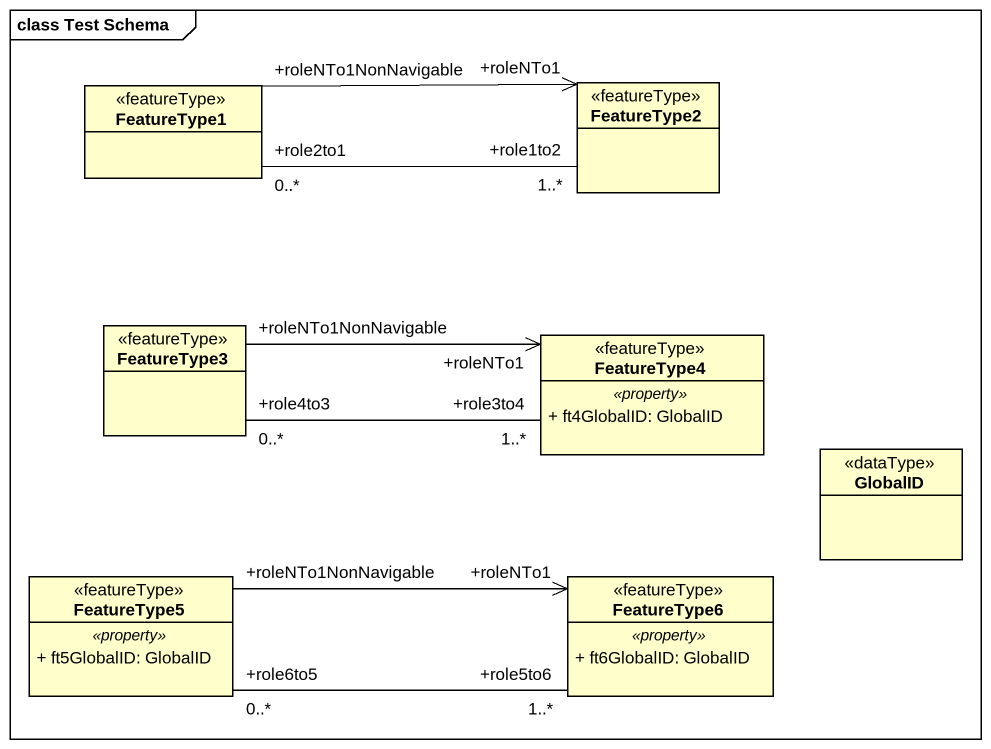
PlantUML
@startuml
mainframe class Test Schema
hide circle
hide empty members
skinparam classAttributeIconSize 0
class FeatureType1 <<featureType>>
class FeatureType2 <<featureType>>
class FeatureType3 <<featureType>>
class FeatureType4 <<featureType>> {
  .. <<property>> ..
  + ft4GlobalID: GlobalID
}
class GlobalID <<dataType>>
class FeatureType5 <<featureType>> {
  .. <<property>> ..
  + ft5GlobalID: GlobalID
}
class FeatureType6 <<featureType>> {
  .. <<property>> ..
  + ft6GlobalID: GlobalID
}
FeatureType1 "+roleNTo1NonNavigable" -right-> "+roleNTo1" FeatureType2
FeatureType1 "+role2to1\n0..*" -right- "+role1to2\n1..*" FeatureType2
FeatureType3 "+roleNTo1NonNavigable" -right-> "+roleNTo1" FeatureType4
FeatureType3 "+role4to3\n0..*" -right- "+role3to4\n1..*" FeatureType4
FeatureType5 "+roleNTo1NonNavigable" -right-> "+roleNTo1" FeatureType6
FeatureType5 "+role6to5\n0..*" -right- "+role5to6\n1..*" FeatureType6
@enduml
